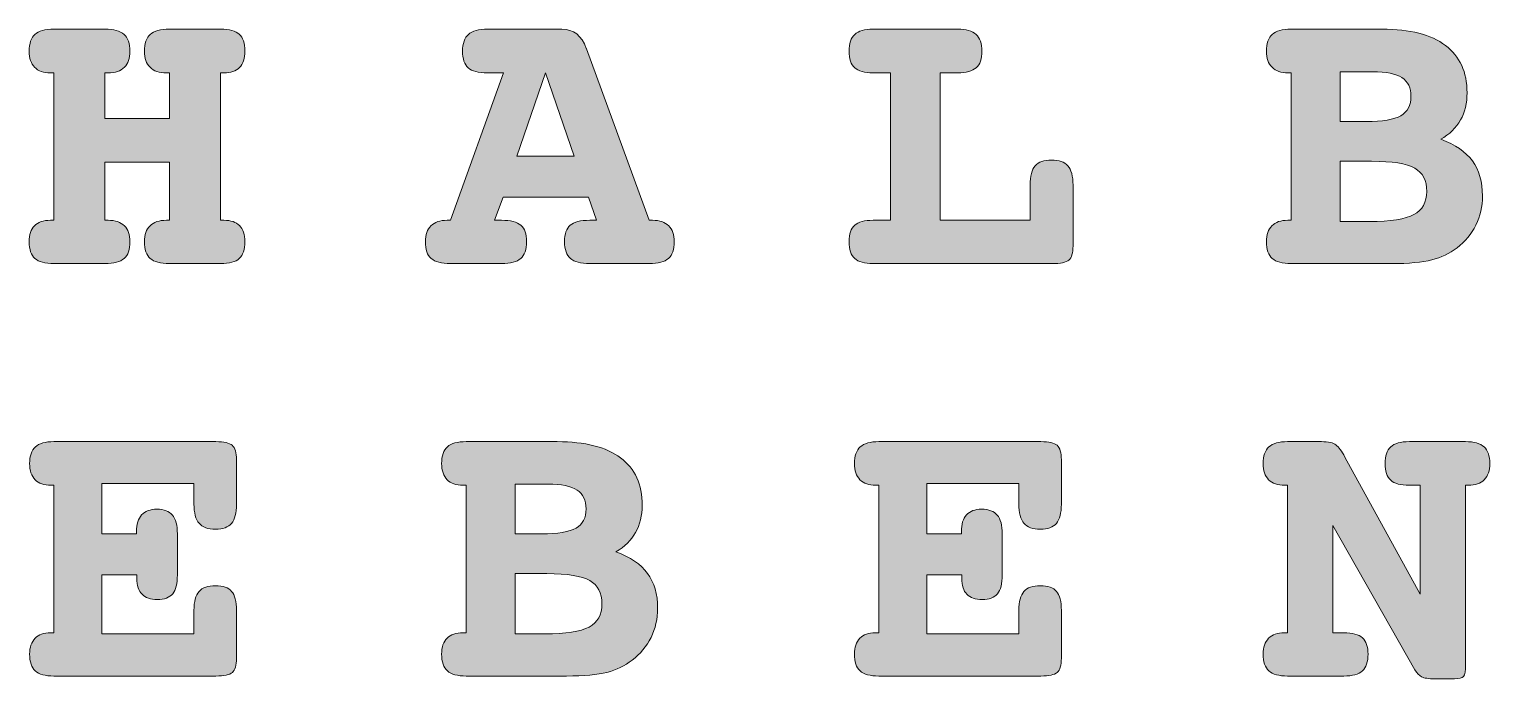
# Model space of a CAD drawing. Header units: inches. Extents: x 2 to 119, y -59 to -2.
# Drawn here: x 62.4 to 89.14, y -43.96 to -32.07 of the extents above; entities that cross this region are included whole.
import ezdxf

# ---------------------------------------------------------------- set-up
doc = ezdxf.new("R2010")
doc.units = ezdxf.units.IN
doc.header["$MEASUREMENT"] = 0
doc.layers.add('Ebene 1', color=7, linetype='Continuous')

# ---------------------------------------------------------------- blocks, each defined once
blk = doc.blocks.new('block 2')
at = {"layer": 'Ebene 1', "true_color": 0xffffff}
h = blk.add_hatch(color=7, dxfattribs=at)
h.dxf.hatch_style = 2
edge = h.paths.add_edge_path()
edge.add_spline(control_points=[(64.97, -33.697), (64.97, -33.697), (64.97, -32.864), (64.97, -32.864), (64.97, -32.864), (64.912, -32.864), (64.912, -32.864), (64.782, -32.864), (64.682, -32.831), (64.613, -32.763), (64.545, -32.696), (64.511, -32.597), (64.511, -32.467), (64.511, -32.325), (64.546, -32.222), (64.617, -32.159), (64.689, -32.097), (64.806, -32.065), (64.97, -32.065), (64.97, -32.065), (65.903, -32.065), (65.903, -32.065), (66.065, -32.065), (66.179, -32.096), (66.247, -32.158), (66.314, -32.219), (66.348, -32.322), (66.348, -32.467), (66.348, -32.6), (66.315, -32.699), (66.251, -32.765), (66.185, -32.831), (66.09, -32.864), (65.965, -32.864), (65.965, -32.864), (65.903, -32.864), (65.903, -32.864), (65.903, -32.864), (65.903, -35.563), (65.903, -35.563), (65.903, -35.563), (65.965, -35.563), (65.965, -35.563), (66.092, -35.563), (66.189, -35.596), (66.252, -35.661), (66.316, -35.726), (66.348, -35.824), (66.348, -35.954), (66.348, -36.099), (66.314, -36.202), (66.247, -36.263), (66.179, -36.325), (66.065, -36.355), (65.903, -36.355), (65.903, -36.355), (64.97, -36.355), (64.97, -36.355), (64.806, -36.355), (64.689, -36.324), (64.617, -36.261), (64.546, -36.199), (64.511, -36.096), (64.511, -35.954), (64.511, -35.826), (64.545, -35.729), (64.613, -35.663), (64.682, -35.596), (64.782, -35.563), (64.912, -35.563), (64.912, -35.563), (64.97, -35.563), (64.97, -35.563), (64.97, -35.563), (64.97, -34.496), (64.97, -34.496), (64.97, -34.496), (63.787, -34.496), (63.787, -34.496), (63.787, -34.496), (63.787, -35.563), (63.787, -35.563), (63.787, -35.563), (63.845, -35.563), (63.845, -35.563), (63.975, -35.563), (64.075, -35.596), (64.144, -35.663), (64.212, -35.729), (64.246, -35.826), (64.246, -35.954), (64.246, -36.096), (64.211, -36.199), (64.139, -36.261), (64.068, -36.324), (63.951, -36.355), (63.787, -36.355), (63.787, -36.355), (62.854, -36.355), (62.854, -36.355), (62.69, -36.355), (62.573, -36.324), (62.504, -36.261), (62.436, -36.199), (62.402, -36.096), (62.402, -35.954), (62.402, -35.826), (62.434, -35.729), (62.5, -35.663), (62.564, -35.596), (62.662, -35.563), (62.792, -35.563), (62.792, -35.563), (62.854, -35.563), (62.854, -35.563), (62.854, -35.563), (62.854, -32.864), (62.854, -32.864), (62.854, -32.864), (62.792, -32.864), (62.792, -32.864), (62.664, -32.864), (62.567, -32.831), (62.501, -32.763), (62.435, -32.696), (62.402, -32.597), (62.402, -32.467), (62.402, -32.325), (62.436, -32.222), (62.504, -32.159), (62.573, -32.097), (62.69, -32.065), (62.854, -32.065), (62.854, -32.065), (63.787, -32.065), (63.787, -32.065), (63.949, -32.065), (64.066, -32.097), (64.138, -32.159), (64.21, -32.222), (64.246, -32.325), (64.246, -32.467), (64.246, -32.597), (64.212, -32.696), (64.144, -32.763), (64.075, -32.831), (63.975, -32.864), (63.845, -32.864), (63.845, -32.864), (63.787, -32.864), (63.787, -32.864), (63.787, -32.864), (63.787, -33.697), (63.787, -33.697), (63.787, -33.697), (64.97, -33.697), (64.97, -33.697)], knot_values=[0, 0, 0, 0, 1, 1, 1, 2, 2, 2, 3, 3, 3, 4, 4, 4, 5, 5, 5, 6, 6, 6, 7, 7, 7, 8, 8, 8, 9, 9, 9, 10, 10, 10, 11, 11, 11, 12, 12, 12, 13, 13, 13, 14, 14, 14, 15, 15, 15, 16, 16, 16, 17, 17, 17, 18, 18, 18, 19, 19, 19, 20, 20, 20, 21, 21, 21, 22, 22, 22, 23, 23, 23, 24, 24, 24, 25, 25, 25, 26, 26, 26, 27, 27, 27, 28, 28, 28, 29, 29, 29, 30, 30, 30, 31, 31, 31, 32, 32, 32, 33, 33, 33, 34, 34, 34, 35, 35, 35, 36, 36, 36, 37, 37, 37, 38, 38, 38, 39, 39, 39, 40, 40, 40, 41, 41, 41, 42, 42, 42, 43, 43, 43, 44, 44, 44, 45, 45, 45, 46, 46, 46, 47, 47, 47, 48, 48, 48, 49, 49, 49, 50, 50, 50, 51, 51, 51, 52, 52, 52, 52], degree=3, periodic=1)
h = blk.add_hatch(color=7, dxfattribs=at)
h.dxf.hatch_style = 2
edge = h.paths.add_edge_path()
edge.add_spline(control_points=[(70.921, -35.563), (70.921, -35.563), (71.048, -35.563), (71.048, -35.563), (71.214, -35.563), (71.331, -35.593), (71.402, -35.654), (71.471, -35.714), (71.506, -35.814), (71.506, -35.954), (71.506, -36.096), (71.471, -36.199), (71.4, -36.261), (71.329, -36.324), (71.211, -36.355), (71.048, -36.355), (71.048, -36.355), (70.114, -36.355), (70.114, -36.355), (69.948, -36.355), (69.829, -36.324), (69.76, -36.261), (69.689, -36.199), (69.654, -36.096), (69.654, -35.954), (69.654, -35.826), (69.688, -35.729), (69.756, -35.663), (69.823, -35.596), (69.922, -35.563), (70.053, -35.563), (70.053, -35.563), (70.114, -35.563), (70.114, -35.563), (70.114, -35.563), (71.083, -32.864), (71.083, -32.864), (71.083, -32.864), (70.787, -32.864), (70.787, -32.864), (70.622, -32.864), (70.507, -32.834), (70.438, -32.773), (70.369, -32.711), (70.334, -32.609), (70.334, -32.467), (70.334, -32.325), (70.37, -32.222), (70.441, -32.159), (70.512, -32.097), (70.63, -32.065), (70.794, -32.065), (70.794, -32.065), (72.151, -32.065), (72.151, -32.065), (72.365, -32.065), (72.514, -32.182), (72.599, -32.416), (72.601, -32.419), (72.603, -32.421), (72.603, -32.424), (72.603, -32.424), (73.749, -35.563), (73.749, -35.563), (73.749, -35.563), (73.811, -35.563), (73.811, -35.563), (73.941, -35.563), (74.04, -35.596), (74.107, -35.663), (74.175, -35.729), (74.209, -35.826), (74.209, -35.954), (74.209, -36.096), (74.174, -36.199), (74.104, -36.261), (74.034, -36.324), (73.916, -36.355), (73.749, -36.355), (73.749, -36.355), (72.661, -36.355), (72.661, -36.355), (72.497, -36.355), (72.379, -36.324), (72.308, -36.261), (72.237, -36.199), (72.201, -36.096), (72.201, -35.954), (72.201, -35.814), (72.236, -35.714), (72.306, -35.654), (72.376, -35.593), (72.494, -35.563), (72.661, -35.563), (72.661, -35.563), (72.787, -35.563), (72.787, -35.563), (72.787, -35.563), (72.639, -35.14), (72.639, -35.14), (72.639, -35.14), (71.076, -35.14), (71.076, -35.14), (71.076, -35.14), (70.921, -35.563), (70.921, -35.563)], knot_values=[0, 0, 0, 0, 1, 1, 1, 2, 2, 2, 3, 3, 3, 4, 4, 4, 5, 5, 5, 6, 6, 6, 7, 7, 7, 8, 8, 8, 9, 9, 9, 10, 10, 10, 11, 11, 11, 12, 12, 12, 13, 13, 13, 14, 14, 14, 15, 15, 15, 16, 16, 16, 17, 17, 17, 18, 18, 18, 19, 19, 19, 20, 20, 20, 21, 21, 21, 22, 22, 22, 23, 23, 23, 24, 24, 24, 25, 25, 25, 26, 26, 26, 27, 27, 27, 28, 28, 28, 29, 29, 29, 30, 30, 30, 31, 31, 31, 32, 32, 32, 33, 33, 33, 34, 34, 34, 35, 35, 35, 35], degree=3, periodic=1)
h.paths.add_polyline_path([(71.329, -34.391), (72.379, -34.391), (71.854, -32.864)])
h = blk.add_hatch(color=7, dxfattribs=at)
h.dxf.hatch_style = 2
edge = h.paths.add_edge_path()
edge.add_spline(control_points=[(77.848, -36.355), (77.691, -36.355), (77.579, -36.324), (77.512, -36.261), (77.444, -36.199), (77.411, -36.096), (77.411, -35.954), (77.411, -35.814), (77.444, -35.714), (77.512, -35.654), (77.579, -35.593), (77.691, -35.563), (77.848, -35.563), (77.848, -35.563), (78.166, -35.563), (78.166, -35.563), (78.166, -35.563), (78.166, -32.864), (78.166, -32.864), (78.166, -32.864), (77.848, -32.864), (77.848, -32.864), (77.691, -32.864), (77.579, -32.833), (77.512, -32.771), (77.444, -32.708), (77.411, -32.607), (77.411, -32.467), (77.411, -32.327), (77.444, -32.225), (77.513, -32.161), (77.582, -32.097), (77.694, -32.065), (77.848, -32.065), (77.848, -32.065), (79.396, -32.065), (79.396, -32.065), (79.551, -32.065), (79.663, -32.097), (79.735, -32.161), (79.806, -32.225), (79.841, -32.327), (79.841, -32.467), (79.841, -32.607), (79.806, -32.708), (79.736, -32.771), (79.666, -32.833), (79.553, -32.864), (79.396, -32.864), (79.396, -32.864), (79.078, -32.864), (79.078, -32.864), (79.078, -32.864), (79.078, -35.563), (79.078, -35.563), (79.078, -35.563), (80.724, -35.563), (80.724, -35.563), (80.724, -35.563), (80.724, -34.919), (80.724, -34.919), (80.724, -34.756), (80.754, -34.638), (80.816, -34.567), (80.878, -34.495), (80.977, -34.46), (81.115, -34.46), (81.252, -34.46), (81.352, -34.495), (81.414, -34.567), (81.477, -34.638), (81.509, -34.756), (81.509, -34.919), (81.509, -34.919), (81.509, -36.03), (81.509, -36.03), (81.509, -36.16), (81.483, -36.247), (81.433, -36.29), (81.382, -36.334), (81.281, -36.355), (81.129, -36.355), (81.129, -36.355), (77.848, -36.355), (77.848, -36.355)], knot_values=[0, 0, 0, 0, 1, 1, 1, 2, 2, 2, 3, 3, 3, 4, 4, 4, 5, 5, 5, 6, 6, 6, 7, 7, 7, 8, 8, 8, 9, 9, 9, 10, 10, 10, 11, 11, 11, 12, 12, 12, 13, 13, 13, 14, 14, 14, 15, 15, 15, 16, 16, 16, 17, 17, 17, 18, 18, 18, 19, 19, 19, 20, 20, 20, 21, 21, 21, 22, 22, 22, 23, 23, 23, 24, 24, 24, 25, 25, 25, 26, 26, 26, 27, 27, 27, 28, 28, 28, 28], degree=3, periodic=1)
h = blk.add_hatch(color=7, dxfattribs=at)
h.dxf.hatch_style = 2
edge = h.paths.add_edge_path()
edge.add_spline(control_points=[(87.087, -36.355), (87.087, -36.355), (85.502, -36.355), (85.502, -36.355), (85.341, -36.355), (85.225, -36.324), (85.155, -36.261), (85.085, -36.199), (85.05, -36.096), (85.05, -35.954), (85.05, -35.826), (85.084, -35.729), (85.15, -35.663), (85.216, -35.596), (85.313, -35.563), (85.441, -35.563), (85.441, -35.563), (85.502, -35.563), (85.502, -35.563), (85.502, -35.563), (85.502, -32.864), (85.502, -32.864), (85.502, -32.864), (85.441, -32.864), (85.441, -32.864), (85.316, -32.864), (85.219, -32.83), (85.152, -32.761), (85.084, -32.693), (85.05, -32.595), (85.05, -32.467), (85.05, -32.325), (85.085, -32.222), (85.155, -32.159), (85.225, -32.097), (85.341, -32.065), (85.502, -32.065), (85.502, -32.065), (87.166, -32.065), (87.166, -32.065), (87.675, -32.065), (88.061, -32.164), (88.326, -32.362), (88.59, -32.56), (88.722, -32.849), (88.722, -33.23), (88.722, -33.418), (88.682, -33.584), (88.601, -33.727), (88.52, -33.871), (88.4, -33.989), (88.241, -34.08), (88.504, -34.177), (88.697, -34.309), (88.819, -34.476), (88.943, -34.644), (89.004, -34.858), (89.004, -35.118), (89.004, -35.309), (88.963, -35.486), (88.883, -35.65), (88.802, -35.814), (88.687, -35.953), (88.538, -36.066), (88.403, -36.17), (88.249, -36.244), (88.076, -36.289), (87.904, -36.333), (87.657, -36.355), (87.337, -36.355), (87.337, -36.355), (87.087, -36.355), (87.087, -36.355)], knot_values=[0, 0, 0, 0, 1, 1, 1, 2, 2, 2, 3, 3, 3, 4, 4, 4, 5, 5, 5, 6, 6, 6, 7, 7, 7, 8, 8, 8, 9, 9, 9, 10, 10, 10, 11, 11, 11, 12, 12, 12, 13, 13, 13, 14, 14, 14, 15, 15, 15, 16, 16, 16, 17, 17, 17, 18, 18, 18, 19, 19, 19, 20, 20, 20, 21, 21, 21, 22, 22, 22, 23, 23, 23, 24, 24, 24, 24], degree=3, periodic=1)
edge = h.paths.add_edge_path()
edge.add_spline(control_points=[(86.396, -33.755), (86.396, -33.755), (86.877, -33.755), (86.877, -33.755), (87.176, -33.755), (87.387, -33.719), (87.51, -33.648), (87.633, -33.577), (87.695, -33.459), (87.695, -33.295), (87.695, -33.138), (87.64, -33.024), (87.53, -32.951), (87.42, -32.879), (87.242, -32.843), (86.996, -32.843), (86.996, -32.843), (86.396, -32.843), (86.396, -32.843), (86.396, -32.843), (86.396, -33.755), (86.396, -33.755)], knot_values=[0, 0, 0, 0, 1, 1, 1, 2, 2, 2, 3, 3, 3, 4, 4, 4, 5, 5, 5, 6, 6, 6, 7, 7, 7, 7], degree=3, periodic=1)
edge = h.paths.add_edge_path()
edge.add_spline(control_points=[(86.396, -35.585), (86.396, -35.585), (86.938, -35.585), (86.938, -35.585), (87.322, -35.585), (87.592, -35.543), (87.749, -35.458), (87.906, -35.374), (87.984, -35.233), (87.984, -35.035), (87.984, -34.835), (87.911, -34.693), (87.763, -34.608), (87.616, -34.524), (87.353, -34.482), (86.975, -34.482), (86.975, -34.482), (86.396, -34.482), (86.396, -34.482), (86.396, -34.482), (86.396, -35.585), (86.396, -35.585)], knot_values=[0, 0, 0, 0, 1, 1, 1, 2, 2, 2, 3, 3, 3, 4, 4, 4, 5, 5, 5, 6, 6, 6, 7, 7, 7, 7], degree=3, periodic=1)
h = blk.add_hatch(color=7, dxfattribs=at)
h.dxf.hatch_style = 2
edge = h.paths.add_edge_path()
edge.add_spline(control_points=[(65.82, -39.615), (65.967, -39.615), (66.067, -39.637), (66.118, -39.682), (66.17, -39.726), (66.196, -39.815), (66.196, -39.948), (66.196, -39.948), (66.196, -40.758), (66.196, -40.758), (66.196, -40.922), (66.166, -41.039), (66.106, -41.111), (66.045, -41.182), (65.947, -41.217), (65.813, -41.217), (65.672, -41.217), (65.572, -41.181), (65.511, -41.109), (65.449, -41.036), (65.418, -40.919), (65.418, -40.758), (65.418, -40.758), (65.418, -40.378), (65.418, -40.378), (65.418, -40.378), (63.733, -40.378), (63.733, -40.378), (63.733, -40.378), (63.733, -41.304), (63.733, -41.304), (63.733, -41.304), (64.365, -41.304), (64.365, -41.304), (64.365, -41.304), (64.365, -41.261), (64.365, -41.261), (64.365, -41.126), (64.397, -41.024), (64.46, -40.955), (64.523, -40.886), (64.616, -40.852), (64.738, -40.852), (64.868, -40.852), (64.963, -40.887), (65.024, -40.959), (65.084, -41.03), (65.114, -41.145), (65.114, -41.304), (65.114, -41.304), (65.114, -42.053), (65.114, -42.053), (65.114, -42.214), (65.085, -42.33), (65.028, -42.4), (64.97, -42.47), (64.876, -42.505), (64.746, -42.505), (64.622, -42.505), (64.529, -42.473), (64.467, -42.409), (64.404, -42.345), (64.373, -42.248), (64.373, -42.118), (64.373, -42.118), (64.373, -42.053), (64.373, -42.053), (64.373, -42.053), (63.733, -42.053), (63.733, -42.053), (63.733, -42.053), (63.733, -43.134), (63.733, -43.134), (63.733, -43.134), (65.418, -43.134), (65.418, -43.134), (65.418, -43.134), (65.418, -42.704), (65.418, -42.704), (65.418, -42.542), (65.449, -42.427), (65.511, -42.357), (65.572, -42.287), (65.672, -42.252), (65.813, -42.252), (65.95, -42.252), (66.049, -42.286), (66.107, -42.355), (66.167, -42.424), (66.196, -42.54), (66.196, -42.704), (66.196, -42.704), (66.196, -43.579), (66.196, -43.579), (66.196, -43.71), (66.171, -43.796), (66.12, -43.84), (66.069, -43.883), (65.969, -43.905), (65.82, -43.905), (65.82, -43.905), (62.854, -43.905), (62.854, -43.905), (62.695, -43.905), (62.581, -43.874), (62.512, -43.811), (62.443, -43.748), (62.409, -43.646), (62.409, -43.504), (62.409, -43.378), (62.442, -43.282), (62.509, -43.214), (62.575, -43.147), (62.669, -43.113), (62.792, -43.113), (62.792, -43.113), (62.854, -43.113), (62.854, -43.113), (62.854, -43.113), (62.854, -40.414), (62.854, -40.414), (62.854, -40.414), (62.799, -40.414), (62.799, -40.414), (62.674, -40.414), (62.577, -40.38), (62.51, -40.311), (62.442, -40.243), (62.409, -40.144), (62.409, -40.017), (62.409, -39.877), (62.444, -39.775), (62.514, -39.711), (62.584, -39.647), (62.697, -39.615), (62.854, -39.615), (62.854, -39.615), (65.82, -39.615), (65.82, -39.615)], knot_values=[0, 0, 0, 0, 1, 1, 1, 2, 2, 2, 3, 3, 3, 4, 4, 4, 5, 5, 5, 6, 6, 6, 7, 7, 7, 8, 8, 8, 9, 9, 9, 10, 10, 10, 11, 11, 11, 12, 12, 12, 13, 13, 13, 14, 14, 14, 15, 15, 15, 16, 16, 16, 17, 17, 17, 18, 18, 18, 19, 19, 19, 20, 20, 20, 21, 21, 21, 22, 22, 22, 23, 23, 23, 24, 24, 24, 25, 25, 25, 26, 26, 26, 27, 27, 27, 28, 28, 28, 29, 29, 29, 30, 30, 30, 31, 31, 31, 32, 32, 32, 33, 33, 33, 34, 34, 34, 35, 35, 35, 36, 36, 36, 37, 37, 37, 38, 38, 38, 39, 39, 39, 40, 40, 40, 41, 41, 41, 42, 42, 42, 43, 43, 43, 44, 44, 44, 45, 45, 45, 46, 46, 46, 46], degree=3, periodic=1)
h = blk.add_hatch(color=7, dxfattribs=at)
h.dxf.hatch_style = 2
edge = h.paths.add_edge_path()
edge.add_spline(control_points=[(71.988, -43.905), (71.988, -43.905), (70.403, -43.905), (70.403, -43.905), (70.241, -43.905), (70.126, -43.874), (70.056, -43.811), (69.986, -43.748), (69.951, -43.646), (69.951, -43.504), (69.951, -43.376), (69.984, -43.279), (70.051, -43.212), (70.117, -43.146), (70.214, -43.113), (70.342, -43.113), (70.342, -43.113), (70.403, -43.113), (70.403, -43.113), (70.403, -43.113), (70.403, -40.414), (70.403, -40.414), (70.403, -40.414), (70.342, -40.414), (70.342, -40.414), (70.217, -40.414), (70.12, -40.38), (70.053, -40.311), (69.985, -40.243), (69.951, -40.144), (69.951, -40.017), (69.951, -39.874), (69.986, -39.772), (70.056, -39.709), (70.126, -39.646), (70.241, -39.615), (70.403, -39.615), (70.403, -39.615), (72.067, -39.615), (72.067, -39.615), (72.576, -39.615), (72.962, -39.714), (73.227, -39.911), (73.491, -40.109), (73.623, -40.399), (73.623, -40.78), (73.623, -40.968), (73.582, -41.133), (73.502, -41.277), (73.42, -41.42), (73.301, -41.538), (73.141, -41.63), (73.405, -41.726), (73.598, -41.858), (73.72, -42.026), (73.844, -42.193), (73.905, -42.407), (73.905, -42.668), (73.905, -42.858), (73.864, -43.036), (73.784, -43.2), (73.703, -43.364), (73.588, -43.502), (73.438, -43.616), (73.303, -43.719), (73.15, -43.793), (72.977, -43.838), (72.805, -43.883), (72.558, -43.905), (72.237, -43.905), (72.237, -43.905), (71.988, -43.905), (71.988, -43.905)], knot_values=[0, 0, 0, 0, 1, 1, 1, 2, 2, 2, 3, 3, 3, 4, 4, 4, 5, 5, 5, 6, 6, 6, 7, 7, 7, 8, 8, 8, 9, 9, 9, 10, 10, 10, 11, 11, 11, 12, 12, 12, 13, 13, 13, 14, 14, 14, 15, 15, 15, 16, 16, 16, 17, 17, 17, 18, 18, 18, 19, 19, 19, 20, 20, 20, 21, 21, 21, 22, 22, 22, 23, 23, 23, 24, 24, 24, 24], degree=3, periodic=1)
edge = h.paths.add_edge_path()
edge.add_spline(control_points=[(71.297, -41.304), (71.297, -41.304), (71.778, -41.304), (71.778, -41.304), (72.077, -41.304), (72.288, -41.268), (72.411, -41.197), (72.534, -41.126), (72.596, -41.009), (72.596, -40.845), (72.596, -40.688), (72.541, -40.573), (72.431, -40.501), (72.321, -40.429), (72.143, -40.393), (71.897, -40.393), (71.897, -40.393), (71.297, -40.393), (71.297, -40.393), (71.297, -40.393), (71.297, -41.304), (71.297, -41.304)], knot_values=[0, 0, 0, 0, 1, 1, 1, 2, 2, 2, 3, 3, 3, 4, 4, 4, 5, 5, 5, 6, 6, 6, 7, 7, 7, 7], degree=3, periodic=1)
edge = h.paths.add_edge_path()
edge.add_spline(control_points=[(71.297, -43.134), (71.297, -43.134), (71.839, -43.134), (71.839, -43.134), (72.223, -43.134), (72.493, -43.092), (72.649, -43.008), (72.807, -42.923), (72.885, -42.783), (72.885, -42.584), (72.885, -42.385), (72.811, -42.242), (72.664, -42.158), (72.517, -42.074), (72.254, -42.031), (71.876, -42.031), (71.876, -42.031), (71.297, -42.031), (71.297, -42.031), (71.297, -42.031), (71.297, -43.134), (71.297, -43.134)], knot_values=[0, 0, 0, 0, 1, 1, 1, 2, 2, 2, 3, 3, 3, 4, 4, 4, 5, 5, 5, 6, 6, 6, 7, 7, 7, 7], degree=3, periodic=1)
h = blk.add_hatch(color=7, dxfattribs=at)
h.dxf.hatch_style = 2
edge = h.paths.add_edge_path()
edge.add_spline(control_points=[(80.919, -39.615), (81.066, -39.615), (81.166, -39.637), (81.217, -39.682), (81.269, -39.726), (81.295, -39.815), (81.295, -39.948), (81.295, -39.948), (81.295, -40.758), (81.295, -40.758), (81.295, -40.922), (81.265, -41.039), (81.205, -41.111), (81.144, -41.182), (81.047, -41.217), (80.912, -41.217), (80.772, -41.217), (80.671, -41.181), (80.61, -41.109), (80.548, -41.036), (80.517, -40.919), (80.517, -40.758), (80.517, -40.758), (80.517, -40.378), (80.517, -40.378), (80.517, -40.378), (78.832, -40.378), (78.832, -40.378), (78.832, -40.378), (78.832, -41.304), (78.832, -41.304), (78.832, -41.304), (79.465, -41.304), (79.465, -41.304), (79.465, -41.304), (79.465, -41.261), (79.465, -41.261), (79.465, -41.126), (79.496, -41.024), (79.559, -40.955), (79.622, -40.886), (79.715, -40.852), (79.837, -40.852), (79.968, -40.852), (80.063, -40.887), (80.123, -40.959), (80.183, -41.03), (80.214, -41.145), (80.214, -41.304), (80.214, -41.304), (80.214, -42.053), (80.214, -42.053), (80.214, -42.214), (80.185, -42.33), (80.127, -42.4), (80.069, -42.47), (79.975, -42.505), (79.845, -42.505), (79.722, -42.505), (79.629, -42.473), (79.567, -42.409), (79.503, -42.345), (79.472, -42.248), (79.472, -42.118), (79.472, -42.118), (79.472, -42.053), (79.472, -42.053), (79.472, -42.053), (78.832, -42.053), (78.832, -42.053), (78.832, -42.053), (78.832, -43.134), (78.832, -43.134), (78.832, -43.134), (80.517, -43.134), (80.517, -43.134), (80.517, -43.134), (80.517, -42.704), (80.517, -42.704), (80.517, -42.542), (80.548, -42.427), (80.61, -42.357), (80.671, -42.287), (80.772, -42.252), (80.912, -42.252), (81.049, -42.252), (81.148, -42.286), (81.206, -42.355), (81.266, -42.424), (81.295, -42.54), (81.295, -42.704), (81.295, -42.704), (81.295, -43.579), (81.295, -43.579), (81.295, -43.71), (81.27, -43.796), (81.22, -43.84), (81.169, -43.883), (81.069, -43.905), (80.919, -43.905), (80.919, -43.905), (77.953, -43.905), (77.953, -43.905), (77.794, -43.905), (77.68, -43.874), (77.611, -43.811), (77.542, -43.748), (77.508, -43.646), (77.508, -43.504), (77.508, -43.378), (77.541, -43.282), (77.608, -43.214), (77.674, -43.147), (77.768, -43.113), (77.892, -43.113), (77.892, -43.113), (77.953, -43.113), (77.953, -43.113), (77.953, -43.113), (77.953, -40.414), (77.953, -40.414), (77.953, -40.414), (77.898, -40.414), (77.898, -40.414), (77.773, -40.414), (77.677, -40.38), (77.609, -40.311), (77.542, -40.243), (77.508, -40.144), (77.508, -40.017), (77.508, -39.877), (77.543, -39.775), (77.613, -39.711), (77.683, -39.647), (77.796, -39.615), (77.953, -39.615), (77.953, -39.615), (80.919, -39.615), (80.919, -39.615)], knot_values=[0, 0, 0, 0, 1, 1, 1, 2, 2, 2, 3, 3, 3, 4, 4, 4, 5, 5, 5, 6, 6, 6, 7, 7, 7, 8, 8, 8, 9, 9, 9, 10, 10, 10, 11, 11, 11, 12, 12, 12, 13, 13, 13, 14, 14, 14, 15, 15, 15, 16, 16, 16, 17, 17, 17, 18, 18, 18, 19, 19, 19, 20, 20, 20, 21, 21, 21, 22, 22, 22, 23, 23, 23, 24, 24, 24, 25, 25, 25, 26, 26, 26, 27, 27, 27, 28, 28, 28, 29, 29, 29, 30, 30, 30, 31, 31, 31, 32, 32, 32, 33, 33, 33, 34, 34, 34, 35, 35, 35, 36, 36, 36, 37, 37, 37, 38, 38, 38, 39, 39, 39, 40, 40, 40, 41, 41, 41, 42, 42, 42, 43, 43, 43, 44, 44, 44, 45, 45, 45, 46, 46, 46, 46], degree=3, periodic=1)
h = blk.add_hatch(color=7, dxfattribs=at)
h.dxf.hatch_style = 2
edge = h.paths.add_edge_path()
edge.add_spline(control_points=[(87.864, -42.407), (87.864, -42.407), (87.864, -40.414), (87.864, -40.414), (87.864, -40.414), (87.666, -40.414), (87.666, -40.414), (87.507, -40.414), (87.392, -40.383), (87.324, -40.32), (87.255, -40.258), (87.221, -40.156), (87.221, -40.017), (87.221, -39.877), (87.255, -39.775), (87.324, -39.711), (87.392, -39.647), (87.507, -39.615), (87.666, -39.615), (87.666, -39.615), (88.693, -39.615), (88.693, -39.615), (88.85, -39.615), (88.963, -39.647), (89.033, -39.711), (89.103, -39.775), (89.138, -39.877), (89.138, -40.017), (89.138, -40.144), (89.104, -40.243), (89.036, -40.311), (88.969, -40.38), (88.872, -40.414), (88.747, -40.414), (88.747, -40.414), (88.693, -40.414), (88.693, -40.414), (88.693, -40.414), (88.693, -43.699), (88.693, -43.699), (88.693, -43.812), (88.681, -43.883), (88.657, -43.912), (88.633, -43.941), (88.578, -43.956), (88.494, -43.956), (88.494, -43.956), (88.132, -43.956), (88.132, -43.956), (88.017, -43.956), (87.935, -43.944), (87.89, -43.919), (87.844, -43.895), (87.803, -43.853), (87.767, -43.793), (87.767, -43.793), (86.266, -41.149), (86.266, -41.149), (86.266, -41.149), (86.266, -43.113), (86.266, -43.113), (86.266, -43.113), (86.465, -43.113), (86.465, -43.113), (86.624, -43.113), (86.738, -43.144), (86.807, -43.205), (86.875, -43.267), (86.909, -43.366), (86.909, -43.504), (86.909, -43.646), (86.874, -43.748), (86.805, -43.811), (86.734, -43.874), (86.621, -43.905), (86.465, -43.905), (86.465, -43.905), (85.434, -43.905), (85.434, -43.905), (85.277, -43.905), (85.163, -43.874), (85.094, -43.811), (85.024, -43.748), (84.989, -43.646), (84.989, -43.504), (84.989, -43.378), (85.022, -43.282), (85.09, -43.214), (85.157, -43.147), (85.253, -43.113), (85.376, -43.113), (85.376, -43.113), (85.434, -43.113), (85.434, -43.113), (85.434, -43.113), (85.434, -40.414), (85.434, -40.414), (85.434, -40.414), (85.383, -40.414), (85.383, -40.414), (85.255, -40.414), (85.157, -40.38), (85.09, -40.311), (85.022, -40.243), (84.989, -40.144), (84.989, -40.017), (84.989, -39.877), (85.024, -39.775), (85.095, -39.711), (85.167, -39.647), (85.279, -39.615), (85.434, -39.615), (85.434, -39.615), (86.056, -39.615), (86.056, -39.615), (86.184, -39.615), (86.272, -39.634), (86.322, -39.673), (86.371, -39.711), (86.426, -39.786), (86.486, -39.897), (86.486, -39.897), (87.864, -42.407), (87.864, -42.407)], knot_values=[0, 0, 0, 0, 1, 1, 1, 2, 2, 2, 3, 3, 3, 4, 4, 4, 5, 5, 5, 6, 6, 6, 7, 7, 7, 8, 8, 8, 9, 9, 9, 10, 10, 10, 11, 11, 11, 12, 12, 12, 13, 13, 13, 14, 14, 14, 15, 15, 15, 16, 16, 16, 17, 17, 17, 18, 18, 18, 19, 19, 19, 20, 20, 20, 21, 21, 21, 22, 22, 22, 23, 23, 23, 24, 24, 24, 25, 25, 25, 26, 26, 26, 27, 27, 27, 28, 28, 28, 29, 29, 29, 30, 30, 30, 31, 31, 31, 32, 32, 32, 33, 33, 33, 34, 34, 34, 35, 35, 35, 36, 36, 36, 37, 37, 37, 38, 38, 38, 39, 39, 39, 40, 40, 40, 41, 41, 41, 41], degree=3, periodic=1)
at = {"layer": 'Ebene 1', "lineweight": 0}
blk.add_lwpolyline([(71.329, -34.391), (72.379, -34.391), (71.854, -32.864), (71.329, -34.391)], dxfattribs=at)
for points, knots in [([(64.97, -33.697), (64.97, -33.697), (64.97, -32.864), (64.97, -32.864), (64.97, -32.864), (64.912, -32.864), (64.912, -32.864), (64.782, -32.864), (64.682, -32.831), (64.613, -32.763), (64.545, -32.696), (64.511, -32.597), (64.511, -32.467), (64.511, -32.325), (64.546, -32.222), (64.617, -32.159), (64.689, -32.097), (64.806, -32.065), (64.97, -32.065), (64.97, -32.065), (65.903, -32.065), (65.903, -32.065), (66.065, -32.065), (66.179, -32.096), (66.247, -32.158), (66.314, -32.219), (66.348, -32.322), (66.348, -32.467), (66.348, -32.6), (66.315, -32.699), (66.251, -32.765), (66.185, -32.831), (66.09, -32.864), (65.965, -32.864), (65.965, -32.864), (65.903, -32.864), (65.903, -32.864), (65.903, -32.864), (65.903, -35.563), (65.903, -35.563), (65.903, -35.563), (65.965, -35.563), (65.965, -35.563), (66.092, -35.563), (66.189, -35.596), (66.252, -35.661), (66.316, -35.726), (66.348, -35.824), (66.348, -35.954), (66.348, -36.099), (66.314, -36.202), (66.247, -36.263), (66.179, -36.325), (66.065, -36.355), (65.903, -36.355), (65.903, -36.355), (64.97, -36.355), (64.97, -36.355), (64.806, -36.355), (64.689, -36.324), (64.617, -36.261), (64.546, -36.199), (64.511, -36.096), (64.511, -35.954), (64.511, -35.826), (64.545, -35.729), (64.613, -35.663), (64.682, -35.596), (64.782, -35.563), (64.912, -35.563), (64.912, -35.563), (64.97, -35.563), (64.97, -35.563), (64.97, -35.563), (64.97, -34.496), (64.97, -34.496), (64.97, -34.496), (63.787, -34.496), (63.787, -34.496), (63.787, -34.496), (63.787, -35.563), (63.787, -35.563), (63.787, -35.563), (63.845, -35.563), (63.845, -35.563), (63.975, -35.563), (64.075, -35.596), (64.144, -35.663), (64.212, -35.729), (64.246, -35.826), (64.246, -35.954), (64.246, -36.096), (64.211, -36.199), (64.139, -36.261), (64.068, -36.324), (63.951, -36.355), (63.787, -36.355), (63.787, -36.355), (62.854, -36.355), (62.854, -36.355), (62.69, -36.355), (62.573, -36.324), (62.504, -36.261), (62.436, -36.199), (62.402, -36.096), (62.402, -35.954), (62.402, -35.826), (62.434, -35.729), (62.5, -35.663), (62.564, -35.596), (62.662, -35.563), (62.792, -35.563), (62.792, -35.563), (62.854, -35.563), (62.854, -35.563), (62.854, -35.563), (62.854, -32.864), (62.854, -32.864), (62.854, -32.864), (62.792, -32.864), (62.792, -32.864), (62.664, -32.864), (62.567, -32.831), (62.501, -32.763), (62.435, -32.696), (62.402, -32.597), (62.402, -32.467), (62.402, -32.325), (62.436, -32.222), (62.504, -32.159), (62.573, -32.097), (62.69, -32.065), (62.854, -32.065), (62.854, -32.065), (63.787, -32.065), (63.787, -32.065), (63.949, -32.065), (64.066, -32.097), (64.138, -32.159), (64.21, -32.222), (64.246, -32.325), (64.246, -32.467), (64.246, -32.597), (64.212, -32.696), (64.144, -32.763), (64.075, -32.831), (63.975, -32.864), (63.845, -32.864), (63.845, -32.864), (63.787, -32.864), (63.787, -32.864), (63.787, -32.864), (63.787, -33.697), (63.787, -33.697), (63.787, -33.697), (64.97, -33.697), (64.97, -33.697)], [0, 0, 0, 0, 1, 1, 1, 2, 2, 2, 3, 3, 3, 4, 4, 4, 5, 5, 5, 6, 6, 6, 7, 7, 7, 8, 8, 8, 9, 9, 9, 10, 10, 10, 11, 11, 11, 12, 12, 12, 13, 13, 13, 14, 14, 14, 15, 15, 15, 16, 16, 16, 17, 17, 17, 18, 18, 18, 19, 19, 19, 20, 20, 20, 21, 21, 21, 22, 22, 22, 23, 23, 23, 24, 24, 24, 25, 25, 25, 26, 26, 26, 27, 27, 27, 28, 28, 28, 29, 29, 29, 30, 30, 30, 31, 31, 31, 32, 32, 32, 33, 33, 33, 34, 34, 34, 35, 35, 35, 36, 36, 36, 37, 37, 37, 38, 38, 38, 39, 39, 39, 40, 40, 40, 41, 41, 41, 42, 42, 42, 43, 43, 43, 44, 44, 44, 45, 45, 45, 46, 46, 46, 47, 47, 47, 48, 48, 48, 49, 49, 49, 50, 50, 50, 51, 51, 51, 52, 52, 52, 52]), ([(70.921, -35.563), (70.921, -35.563), (71.048, -35.563), (71.048, -35.563), (71.214, -35.563), (71.331, -35.593), (71.402, -35.654), (71.471, -35.714), (71.506, -35.814), (71.506, -35.954), (71.506, -36.096), (71.471, -36.199), (71.4, -36.261), (71.329, -36.324), (71.211, -36.355), (71.048, -36.355), (71.048, -36.355), (70.114, -36.355), (70.114, -36.355), (69.948, -36.355), (69.829, -36.324), (69.76, -36.261), (69.689, -36.199), (69.654, -36.096), (69.654, -35.954), (69.654, -35.826), (69.688, -35.729), (69.756, -35.663), (69.823, -35.596), (69.922, -35.563), (70.053, -35.563), (70.053, -35.563), (70.114, -35.563), (70.114, -35.563), (70.114, -35.563), (71.083, -32.864), (71.083, -32.864), (71.083, -32.864), (70.787, -32.864), (70.787, -32.864), (70.622, -32.864), (70.507, -32.834), (70.438, -32.773), (70.369, -32.711), (70.334, -32.609), (70.334, -32.467), (70.334, -32.325), (70.37, -32.222), (70.441, -32.159), (70.512, -32.097), (70.63, -32.065), (70.794, -32.065), (70.794, -32.065), (72.151, -32.065), (72.151, -32.065), (72.365, -32.065), (72.514, -32.182), (72.599, -32.416), (72.601, -32.419), (72.603, -32.421), (72.603, -32.424), (72.603, -32.424), (73.749, -35.563), (73.749, -35.563), (73.749, -35.563), (73.811, -35.563), (73.811, -35.563), (73.941, -35.563), (74.04, -35.596), (74.107, -35.663), (74.175, -35.729), (74.209, -35.826), (74.209, -35.954), (74.209, -36.096), (74.174, -36.199), (74.104, -36.261), (74.034, -36.324), (73.916, -36.355), (73.749, -36.355), (73.749, -36.355), (72.661, -36.355), (72.661, -36.355), (72.497, -36.355), (72.379, -36.324), (72.308, -36.261), (72.237, -36.199), (72.201, -36.096), (72.201, -35.954), (72.201, -35.814), (72.236, -35.714), (72.306, -35.654), (72.376, -35.593), (72.494, -35.563), (72.661, -35.563), (72.661, -35.563), (72.787, -35.563), (72.787, -35.563), (72.787, -35.563), (72.639, -35.14), (72.639, -35.14), (72.639, -35.14), (71.076, -35.14), (71.076, -35.14), (71.076, -35.14), (70.921, -35.563), (70.921, -35.563)], [0, 0, 0, 0, 1, 1, 1, 2, 2, 2, 3, 3, 3, 4, 4, 4, 5, 5, 5, 6, 6, 6, 7, 7, 7, 8, 8, 8, 9, 9, 9, 10, 10, 10, 11, 11, 11, 12, 12, 12, 13, 13, 13, 14, 14, 14, 15, 15, 15, 16, 16, 16, 17, 17, 17, 18, 18, 18, 19, 19, 19, 20, 20, 20, 21, 21, 21, 22, 22, 22, 23, 23, 23, 24, 24, 24, 25, 25, 25, 26, 26, 26, 27, 27, 27, 28, 28, 28, 29, 29, 29, 30, 30, 30, 31, 31, 31, 32, 32, 32, 33, 33, 33, 34, 34, 34, 35, 35, 35, 35]), ([(77.848, -36.355), (77.691, -36.355), (77.579, -36.324), (77.512, -36.261), (77.444, -36.199), (77.411, -36.096), (77.411, -35.954), (77.411, -35.814), (77.444, -35.714), (77.512, -35.654), (77.579, -35.593), (77.691, -35.563), (77.848, -35.563), (77.848, -35.563), (78.166, -35.563), (78.166, -35.563), (78.166, -35.563), (78.166, -32.864), (78.166, -32.864), (78.166, -32.864), (77.848, -32.864), (77.848, -32.864), (77.691, -32.864), (77.579, -32.833), (77.512, -32.771), (77.444, -32.708), (77.411, -32.607), (77.411, -32.467), (77.411, -32.327), (77.444, -32.225), (77.513, -32.161), (77.582, -32.097), (77.694, -32.065), (77.848, -32.065), (77.848, -32.065), (79.396, -32.065), (79.396, -32.065), (79.551, -32.065), (79.663, -32.097), (79.735, -32.161), (79.806, -32.225), (79.841, -32.327), (79.841, -32.467), (79.841, -32.607), (79.806, -32.708), (79.736, -32.771), (79.666, -32.833), (79.553, -32.864), (79.396, -32.864), (79.396, -32.864), (79.078, -32.864), (79.078, -32.864), (79.078, -32.864), (79.078, -35.563), (79.078, -35.563), (79.078, -35.563), (80.724, -35.563), (80.724, -35.563), (80.724, -35.563), (80.724, -34.919), (80.724, -34.919), (80.724, -34.756), (80.754, -34.638), (80.816, -34.567), (80.878, -34.495), (80.977, -34.46), (81.115, -34.46), (81.252, -34.46), (81.352, -34.495), (81.414, -34.567), (81.477, -34.638), (81.509, -34.756), (81.509, -34.919), (81.509, -34.919), (81.509, -36.03), (81.509, -36.03), (81.509, -36.16), (81.483, -36.247), (81.433, -36.29), (81.382, -36.334), (81.281, -36.355), (81.129, -36.355), (81.129, -36.355), (77.848, -36.355), (77.848, -36.355)], [0, 0, 0, 0, 1, 1, 1, 2, 2, 2, 3, 3, 3, 4, 4, 4, 5, 5, 5, 6, 6, 6, 7, 7, 7, 8, 8, 8, 9, 9, 9, 10, 10, 10, 11, 11, 11, 12, 12, 12, 13, 13, 13, 14, 14, 14, 15, 15, 15, 16, 16, 16, 17, 17, 17, 18, 18, 18, 19, 19, 19, 20, 20, 20, 21, 21, 21, 22, 22, 22, 23, 23, 23, 24, 24, 24, 25, 25, 25, 26, 26, 26, 27, 27, 27, 28, 28, 28, 28]), ([(87.087, -36.355), (87.087, -36.355), (85.502, -36.355), (85.502, -36.355), (85.341, -36.355), (85.225, -36.324), (85.155, -36.261), (85.085, -36.199), (85.05, -36.096), (85.05, -35.954), (85.05, -35.826), (85.084, -35.729), (85.15, -35.663), (85.216, -35.596), (85.313, -35.563), (85.441, -35.563), (85.441, -35.563), (85.502, -35.563), (85.502, -35.563), (85.502, -35.563), (85.502, -32.864), (85.502, -32.864), (85.502, -32.864), (85.441, -32.864), (85.441, -32.864), (85.316, -32.864), (85.219, -32.83), (85.152, -32.761), (85.084, -32.693), (85.05, -32.595), (85.05, -32.467), (85.05, -32.325), (85.085, -32.222), (85.155, -32.159), (85.225, -32.097), (85.341, -32.065), (85.502, -32.065), (85.502, -32.065), (87.166, -32.065), (87.166, -32.065), (87.675, -32.065), (88.061, -32.164), (88.326, -32.362), (88.59, -32.56), (88.722, -32.849), (88.722, -33.23), (88.722, -33.418), (88.682, -33.584), (88.601, -33.727), (88.52, -33.871), (88.4, -33.989), (88.241, -34.08), (88.504, -34.177), (88.697, -34.309), (88.819, -34.476), (88.943, -34.644), (89.004, -34.858), (89.004, -35.118), (89.004, -35.309), (88.963, -35.486), (88.883, -35.65), (88.802, -35.814), (88.687, -35.953), (88.538, -36.066), (88.403, -36.17), (88.249, -36.244), (88.076, -36.289), (87.904, -36.333), (87.657, -36.355), (87.337, -36.355), (87.337, -36.355), (87.087, -36.355), (87.087, -36.355)], [0, 0, 0, 0, 1, 1, 1, 2, 2, 2, 3, 3, 3, 4, 4, 4, 5, 5, 5, 6, 6, 6, 7, 7, 7, 8, 8, 8, 9, 9, 9, 10, 10, 10, 11, 11, 11, 12, 12, 12, 13, 13, 13, 14, 14, 14, 15, 15, 15, 16, 16, 16, 17, 17, 17, 18, 18, 18, 19, 19, 19, 20, 20, 20, 21, 21, 21, 22, 22, 22, 23, 23, 23, 24, 24, 24, 24]), ([(86.396, -33.755), (86.396, -33.755), (86.877, -33.755), (86.877, -33.755), (87.176, -33.755), (87.387, -33.719), (87.51, -33.648), (87.633, -33.577), (87.695, -33.459), (87.695, -33.295), (87.695, -33.138), (87.64, -33.024), (87.53, -32.951), (87.42, -32.879), (87.242, -32.843), (86.996, -32.843), (86.996, -32.843), (86.396, -32.843), (86.396, -32.843), (86.396, -32.843), (86.396, -33.755), (86.396, -33.755)], [0, 0, 0, 0, 1, 1, 1, 2, 2, 2, 3, 3, 3, 4, 4, 4, 5, 5, 5, 6, 6, 6, 7, 7, 7, 7]), ([(86.396, -35.585), (86.396, -35.585), (86.938, -35.585), (86.938, -35.585), (87.322, -35.585), (87.592, -35.543), (87.749, -35.458), (87.906, -35.374), (87.984, -35.233), (87.984, -35.035), (87.984, -34.835), (87.911, -34.693), (87.763, -34.608), (87.616, -34.524), (87.353, -34.482), (86.975, -34.482), (86.975, -34.482), (86.396, -34.482), (86.396, -34.482), (86.396, -34.482), (86.396, -35.585), (86.396, -35.585)], [0, 0, 0, 0, 1, 1, 1, 2, 2, 2, 3, 3, 3, 4, 4, 4, 5, 5, 5, 6, 6, 6, 7, 7, 7, 7]), ([(65.82, -39.615), (65.967, -39.615), (66.067, -39.637), (66.118, -39.682), (66.17, -39.726), (66.196, -39.815), (66.196, -39.948), (66.196, -39.948), (66.196, -40.758), (66.196, -40.758), (66.196, -40.922), (66.166, -41.039), (66.106, -41.111), (66.045, -41.182), (65.947, -41.217), (65.813, -41.217), (65.672, -41.217), (65.572, -41.181), (65.511, -41.109), (65.449, -41.036), (65.418, -40.919), (65.418, -40.758), (65.418, -40.758), (65.418, -40.378), (65.418, -40.378), (65.418, -40.378), (63.733, -40.378), (63.733, -40.378), (63.733, -40.378), (63.733, -41.304), (63.733, -41.304), (63.733, -41.304), (64.365, -41.304), (64.365, -41.304), (64.365, -41.304), (64.365, -41.261), (64.365, -41.261), (64.365, -41.126), (64.397, -41.024), (64.46, -40.955), (64.523, -40.886), (64.616, -40.852), (64.738, -40.852), (64.868, -40.852), (64.963, -40.887), (65.024, -40.959), (65.084, -41.03), (65.114, -41.145), (65.114, -41.304), (65.114, -41.304), (65.114, -42.053), (65.114, -42.053), (65.114, -42.214), (65.085, -42.33), (65.028, -42.4), (64.97, -42.47), (64.876, -42.505), (64.746, -42.505), (64.622, -42.505), (64.529, -42.473), (64.467, -42.409), (64.404, -42.345), (64.373, -42.248), (64.373, -42.118), (64.373, -42.118), (64.373, -42.053), (64.373, -42.053), (64.373, -42.053), (63.733, -42.053), (63.733, -42.053), (63.733, -42.053), (63.733, -43.134), (63.733, -43.134), (63.733, -43.134), (65.418, -43.134), (65.418, -43.134), (65.418, -43.134), (65.418, -42.704), (65.418, -42.704), (65.418, -42.542), (65.449, -42.427), (65.511, -42.357), (65.572, -42.287), (65.672, -42.252), (65.813, -42.252), (65.95, -42.252), (66.049, -42.286), (66.107, -42.355), (66.167, -42.424), (66.196, -42.54), (66.196, -42.704), (66.196, -42.704), (66.196, -43.579), (66.196, -43.579), (66.196, -43.71), (66.171, -43.796), (66.12, -43.84), (66.069, -43.883), (65.969, -43.905), (65.82, -43.905), (65.82, -43.905), (62.854, -43.905), (62.854, -43.905), (62.695, -43.905), (62.581, -43.874), (62.512, -43.811), (62.443, -43.748), (62.409, -43.646), (62.409, -43.504), (62.409, -43.378), (62.442, -43.282), (62.509, -43.214), (62.575, -43.147), (62.669, -43.113), (62.792, -43.113), (62.792, -43.113), (62.854, -43.113), (62.854, -43.113), (62.854, -43.113), (62.854, -40.414), (62.854, -40.414), (62.854, -40.414), (62.799, -40.414), (62.799, -40.414), (62.674, -40.414), (62.577, -40.38), (62.51, -40.311), (62.442, -40.243), (62.409, -40.144), (62.409, -40.017), (62.409, -39.877), (62.444, -39.775), (62.514, -39.711), (62.584, -39.647), (62.697, -39.615), (62.854, -39.615), (62.854, -39.615), (65.82, -39.615), (65.82, -39.615)], [0, 0, 0, 0, 1, 1, 1, 2, 2, 2, 3, 3, 3, 4, 4, 4, 5, 5, 5, 6, 6, 6, 7, 7, 7, 8, 8, 8, 9, 9, 9, 10, 10, 10, 11, 11, 11, 12, 12, 12, 13, 13, 13, 14, 14, 14, 15, 15, 15, 16, 16, 16, 17, 17, 17, 18, 18, 18, 19, 19, 19, 20, 20, 20, 21, 21, 21, 22, 22, 22, 23, 23, 23, 24, 24, 24, 25, 25, 25, 26, 26, 26, 27, 27, 27, 28, 28, 28, 29, 29, 29, 30, 30, 30, 31, 31, 31, 32, 32, 32, 33, 33, 33, 34, 34, 34, 35, 35, 35, 36, 36, 36, 37, 37, 37, 38, 38, 38, 39, 39, 39, 40, 40, 40, 41, 41, 41, 42, 42, 42, 43, 43, 43, 44, 44, 44, 45, 45, 45, 46, 46, 46, 46]), ([(71.988, -43.905), (71.988, -43.905), (70.403, -43.905), (70.403, -43.905), (70.241, -43.905), (70.126, -43.874), (70.056, -43.811), (69.986, -43.748), (69.951, -43.646), (69.951, -43.504), (69.951, -43.376), (69.984, -43.279), (70.051, -43.212), (70.117, -43.146), (70.214, -43.113), (70.342, -43.113), (70.342, -43.113), (70.403, -43.113), (70.403, -43.113), (70.403, -43.113), (70.403, -40.414), (70.403, -40.414), (70.403, -40.414), (70.342, -40.414), (70.342, -40.414), (70.217, -40.414), (70.12, -40.38), (70.053, -40.311), (69.985, -40.243), (69.951, -40.144), (69.951, -40.017), (69.951, -39.874), (69.986, -39.772), (70.056, -39.709), (70.126, -39.646), (70.241, -39.615), (70.403, -39.615), (70.403, -39.615), (72.067, -39.615), (72.067, -39.615), (72.576, -39.615), (72.962, -39.714), (73.227, -39.911), (73.491, -40.109), (73.623, -40.399), (73.623, -40.78), (73.623, -40.968), (73.582, -41.133), (73.502, -41.277), (73.42, -41.42), (73.301, -41.538), (73.141, -41.63), (73.405, -41.726), (73.598, -41.858), (73.72, -42.026), (73.844, -42.193), (73.905, -42.407), (73.905, -42.668), (73.905, -42.858), (73.864, -43.036), (73.784, -43.2), (73.703, -43.364), (73.588, -43.502), (73.438, -43.616), (73.303, -43.719), (73.15, -43.793), (72.977, -43.838), (72.805, -43.883), (72.558, -43.905), (72.237, -43.905), (72.237, -43.905), (71.988, -43.905), (71.988, -43.905)], [0, 0, 0, 0, 1, 1, 1, 2, 2, 2, 3, 3, 3, 4, 4, 4, 5, 5, 5, 6, 6, 6, 7, 7, 7, 8, 8, 8, 9, 9, 9, 10, 10, 10, 11, 11, 11, 12, 12, 12, 13, 13, 13, 14, 14, 14, 15, 15, 15, 16, 16, 16, 17, 17, 17, 18, 18, 18, 19, 19, 19, 20, 20, 20, 21, 21, 21, 22, 22, 22, 23, 23, 23, 24, 24, 24, 24]), ([(80.919, -39.615), (81.066, -39.615), (81.166, -39.637), (81.217, -39.682), (81.269, -39.726), (81.295, -39.815), (81.295, -39.948), (81.295, -39.948), (81.295, -40.758), (81.295, -40.758), (81.295, -40.922), (81.265, -41.039), (81.205, -41.111), (81.144, -41.182), (81.047, -41.217), (80.912, -41.217), (80.772, -41.217), (80.671, -41.181), (80.61, -41.109), (80.548, -41.036), (80.517, -40.919), (80.517, -40.758), (80.517, -40.758), (80.517, -40.378), (80.517, -40.378), (80.517, -40.378), (78.832, -40.378), (78.832, -40.378), (78.832, -40.378), (78.832, -41.304), (78.832, -41.304), (78.832, -41.304), (79.465, -41.304), (79.465, -41.304), (79.465, -41.304), (79.465, -41.261), (79.465, -41.261), (79.465, -41.126), (79.496, -41.024), (79.559, -40.955), (79.622, -40.886), (79.715, -40.852), (79.837, -40.852), (79.968, -40.852), (80.063, -40.887), (80.123, -40.959), (80.183, -41.03), (80.214, -41.145), (80.214, -41.304), (80.214, -41.304), (80.214, -42.053), (80.214, -42.053), (80.214, -42.214), (80.185, -42.33), (80.127, -42.4), (80.069, -42.47), (79.975, -42.505), (79.845, -42.505), (79.722, -42.505), (79.629, -42.473), (79.567, -42.409), (79.503, -42.345), (79.472, -42.248), (79.472, -42.118), (79.472, -42.118), (79.472, -42.053), (79.472, -42.053), (79.472, -42.053), (78.832, -42.053), (78.832, -42.053), (78.832, -42.053), (78.832, -43.134), (78.832, -43.134), (78.832, -43.134), (80.517, -43.134), (80.517, -43.134), (80.517, -43.134), (80.517, -42.704), (80.517, -42.704), (80.517, -42.542), (80.548, -42.427), (80.61, -42.357), (80.671, -42.287), (80.772, -42.252), (80.912, -42.252), (81.049, -42.252), (81.148, -42.286), (81.206, -42.355), (81.266, -42.424), (81.295, -42.54), (81.295, -42.704), (81.295, -42.704), (81.295, -43.579), (81.295, -43.579), (81.295, -43.71), (81.27, -43.796), (81.22, -43.84), (81.169, -43.883), (81.069, -43.905), (80.919, -43.905), (80.919, -43.905), (77.953, -43.905), (77.953, -43.905), (77.794, -43.905), (77.68, -43.874), (77.611, -43.811), (77.542, -43.748), (77.508, -43.646), (77.508, -43.504), (77.508, -43.378), (77.541, -43.282), (77.608, -43.214), (77.674, -43.147), (77.768, -43.113), (77.892, -43.113), (77.892, -43.113), (77.953, -43.113), (77.953, -43.113), (77.953, -43.113), (77.953, -40.414), (77.953, -40.414), (77.953, -40.414), (77.898, -40.414), (77.898, -40.414), (77.773, -40.414), (77.677, -40.38), (77.609, -40.311), (77.542, -40.243), (77.508, -40.144), (77.508, -40.017), (77.508, -39.877), (77.543, -39.775), (77.613, -39.711), (77.683, -39.647), (77.796, -39.615), (77.953, -39.615), (77.953, -39.615), (80.919, -39.615), (80.919, -39.615)], [0, 0, 0, 0, 1, 1, 1, 2, 2, 2, 3, 3, 3, 4, 4, 4, 5, 5, 5, 6, 6, 6, 7, 7, 7, 8, 8, 8, 9, 9, 9, 10, 10, 10, 11, 11, 11, 12, 12, 12, 13, 13, 13, 14, 14, 14, 15, 15, 15, 16, 16, 16, 17, 17, 17, 18, 18, 18, 19, 19, 19, 20, 20, 20, 21, 21, 21, 22, 22, 22, 23, 23, 23, 24, 24, 24, 25, 25, 25, 26, 26, 26, 27, 27, 27, 28, 28, 28, 29, 29, 29, 30, 30, 30, 31, 31, 31, 32, 32, 32, 33, 33, 33, 34, 34, 34, 35, 35, 35, 36, 36, 36, 37, 37, 37, 38, 38, 38, 39, 39, 39, 40, 40, 40, 41, 41, 41, 42, 42, 42, 43, 43, 43, 44, 44, 44, 45, 45, 45, 46, 46, 46, 46]), ([(87.864, -42.407), (87.864, -42.407), (87.864, -40.414), (87.864, -40.414), (87.864, -40.414), (87.666, -40.414), (87.666, -40.414), (87.507, -40.414), (87.392, -40.383), (87.324, -40.32), (87.255, -40.258), (87.221, -40.156), (87.221, -40.017), (87.221, -39.877), (87.255, -39.775), (87.324, -39.711), (87.392, -39.647), (87.507, -39.615), (87.666, -39.615), (87.666, -39.615), (88.693, -39.615), (88.693, -39.615), (88.85, -39.615), (88.963, -39.647), (89.033, -39.711), (89.103, -39.775), (89.138, -39.877), (89.138, -40.017), (89.138, -40.144), (89.104, -40.243), (89.036, -40.311), (88.969, -40.38), (88.872, -40.414), (88.747, -40.414), (88.747, -40.414), (88.693, -40.414), (88.693, -40.414), (88.693, -40.414), (88.693, -43.699), (88.693, -43.699), (88.693, -43.812), (88.681, -43.883), (88.657, -43.912), (88.633, -43.941), (88.578, -43.956), (88.494, -43.956), (88.494, -43.956), (88.132, -43.956), (88.132, -43.956), (88.017, -43.956), (87.935, -43.944), (87.89, -43.919), (87.844, -43.895), (87.803, -43.853), (87.767, -43.793), (87.767, -43.793), (86.266, -41.149), (86.266, -41.149), (86.266, -41.149), (86.266, -43.113), (86.266, -43.113), (86.266, -43.113), (86.465, -43.113), (86.465, -43.113), (86.624, -43.113), (86.738, -43.144), (86.807, -43.205), (86.875, -43.267), (86.909, -43.366), (86.909, -43.504), (86.909, -43.646), (86.874, -43.748), (86.805, -43.811), (86.734, -43.874), (86.621, -43.905), (86.465, -43.905), (86.465, -43.905), (85.434, -43.905), (85.434, -43.905), (85.277, -43.905), (85.163, -43.874), (85.094, -43.811), (85.024, -43.748), (84.989, -43.646), (84.989, -43.504), (84.989, -43.378), (85.022, -43.282), (85.09, -43.214), (85.157, -43.147), (85.253, -43.113), (85.376, -43.113), (85.376, -43.113), (85.434, -43.113), (85.434, -43.113), (85.434, -43.113), (85.434, -40.414), (85.434, -40.414), (85.434, -40.414), (85.383, -40.414), (85.383, -40.414), (85.255, -40.414), (85.157, -40.38), (85.09, -40.311), (85.022, -40.243), (84.989, -40.144), (84.989, -40.017), (84.989, -39.877), (85.024, -39.775), (85.095, -39.711), (85.167, -39.647), (85.279, -39.615), (85.434, -39.615), (85.434, -39.615), (86.056, -39.615), (86.056, -39.615), (86.184, -39.615), (86.272, -39.634), (86.322, -39.673), (86.371, -39.711), (86.426, -39.786), (86.486, -39.897), (86.486, -39.897), (87.864, -42.407), (87.864, -42.407)], [0, 0, 0, 0, 1, 1, 1, 2, 2, 2, 3, 3, 3, 4, 4, 4, 5, 5, 5, 6, 6, 6, 7, 7, 7, 8, 8, 8, 9, 9, 9, 10, 10, 10, 11, 11, 11, 12, 12, 12, 13, 13, 13, 14, 14, 14, 15, 15, 15, 16, 16, 16, 17, 17, 17, 18, 18, 18, 19, 19, 19, 20, 20, 20, 21, 21, 21, 22, 22, 22, 23, 23, 23, 24, 24, 24, 25, 25, 25, 26, 26, 26, 27, 27, 27, 28, 28, 28, 29, 29, 29, 30, 30, 30, 31, 31, 31, 32, 32, 32, 33, 33, 33, 34, 34, 34, 35, 35, 35, 36, 36, 36, 37, 37, 37, 38, 38, 38, 39, 39, 39, 40, 40, 40, 41, 41, 41, 41]), ([(71.297, -41.304), (71.297, -41.304), (71.778, -41.304), (71.778, -41.304), (72.077, -41.304), (72.288, -41.268), (72.411, -41.197), (72.534, -41.126), (72.596, -41.009), (72.596, -40.845), (72.596, -40.688), (72.541, -40.573), (72.431, -40.501), (72.321, -40.429), (72.143, -40.393), (71.897, -40.393), (71.897, -40.393), (71.297, -40.393), (71.297, -40.393), (71.297, -40.393), (71.297, -41.304), (71.297, -41.304)], [0, 0, 0, 0, 1, 1, 1, 2, 2, 2, 3, 3, 3, 4, 4, 4, 5, 5, 5, 6, 6, 6, 7, 7, 7, 7]), ([(71.297, -43.134), (71.297, -43.134), (71.839, -43.134), (71.839, -43.134), (72.223, -43.134), (72.493, -43.092), (72.649, -43.008), (72.807, -42.923), (72.885, -42.783), (72.885, -42.584), (72.885, -42.385), (72.811, -42.242), (72.664, -42.158), (72.517, -42.074), (72.254, -42.031), (71.876, -42.031), (71.876, -42.031), (71.297, -42.031), (71.297, -42.031), (71.297, -42.031), (71.297, -43.134), (71.297, -43.134)], [0, 0, 0, 0, 1, 1, 1, 2, 2, 2, 3, 3, 3, 4, 4, 4, 5, 5, 5, 6, 6, 6, 7, 7, 7, 7])]:
    blk.add_open_spline(points, degree=3, knots=knots, dxfattribs=at)

msp = doc.modelspace()

# ---------------------------------------------------------------- block references
at = {"layer": 'Ebene 1'}
msp.add_blockref('block 2', (0, 0), dxfattribs=at)

doc.saveas('drawing.dxf')
